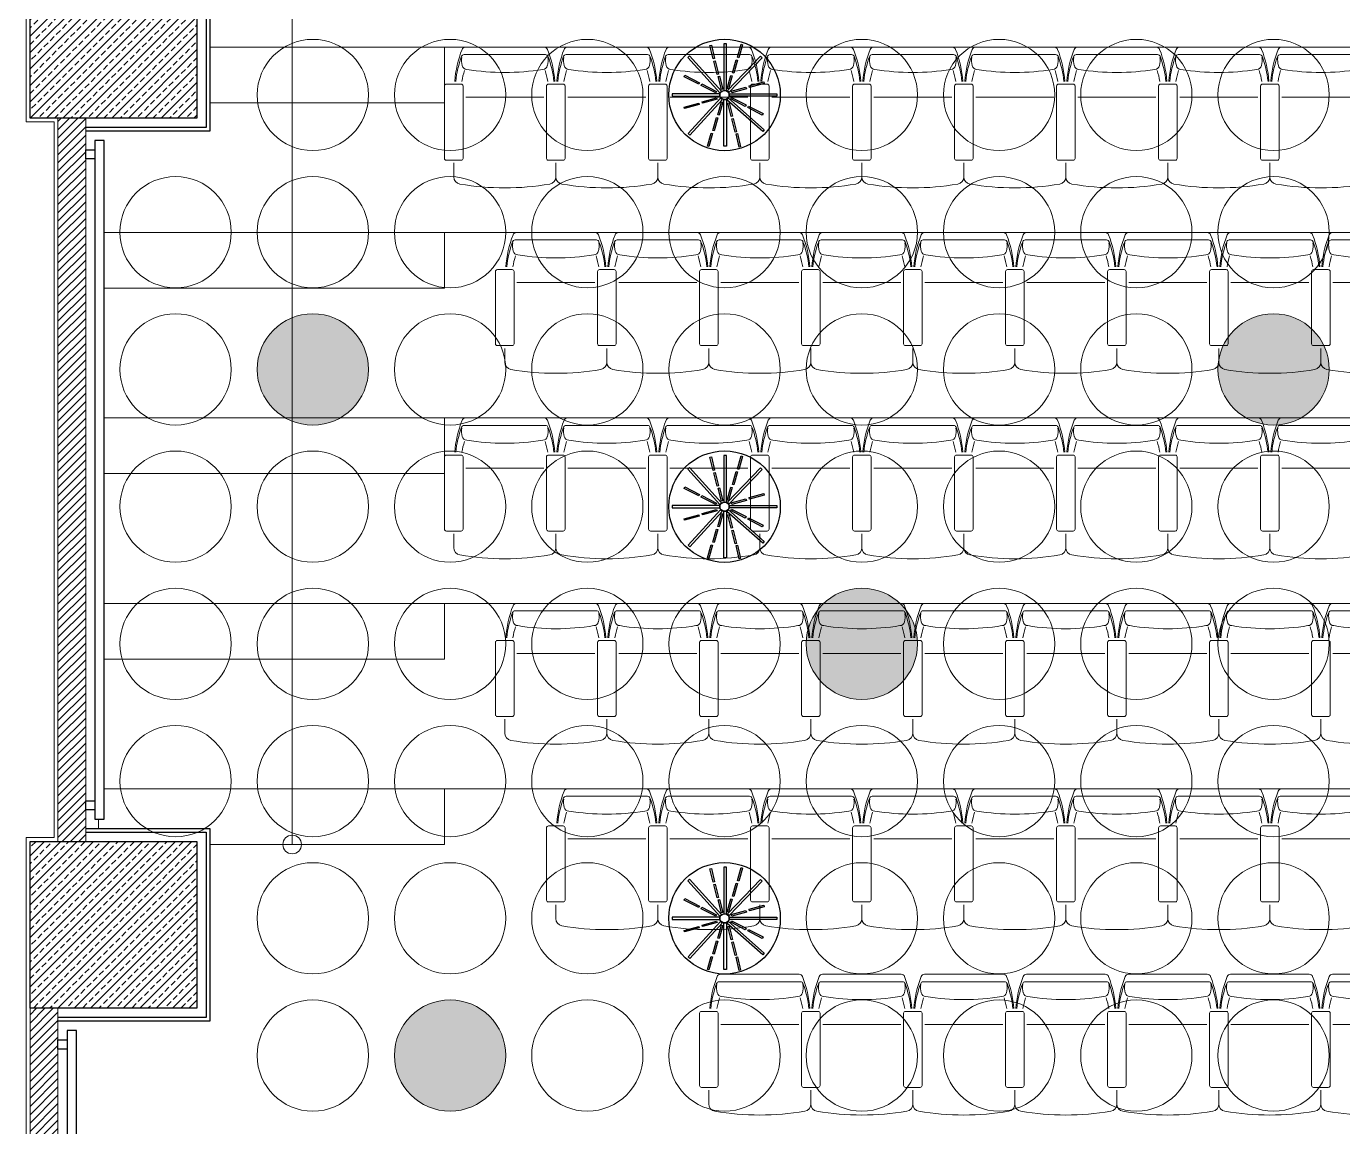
# Model space of a CAD drawing. Header units: millimetres. Extents: x 809 to 8159, y 33 to 4533.
# Drawn here: x 5210 to 5920, y 2466 to 3060 of the extents above; entities that cross this region are included whole.
import ezdxf

# ---------------------------------------------------------------- set-up
doc = ezdxf.new("R2010")
doc.units = ezdxf.units.MM
doc.linetypes.add('DASHED', pattern=[19.05, 12.7, -6.35])
doc.linetypes.add('HIDDEN', pattern=[0.375, 0.25, -0.125])
for name, color, linetype in [('03 MENFEZ', 3, 'Continuous'), ('AHŞAP DUVAR', 3, 'Continuous'), ('AHŞAP KUMAŞ SUNGER', 4, 'Continuous')]:
    doc.layers.add(name, color=color, linetype=linetype)
for name, color, linetype, lineweight in [('AHŞAP KONFERANS SALONU TAVAN', 6, 'Continuous', 0), ('AYDINLATMA', 61, 'Continuous', 0), ('B.A.TARAMA', 124, 'DASHED', 15), ('BETONARME', 3, 'Continuous', 25), ('DUVAR', 2, 'Continuous', 15), ('DUVAR TARAMA', 9, 'Continuous', 9), ('MERDIVEN', 4, 'Continuous', 0), ('Sıva', 1, 'Continuous', 0), ('TEFRİŞ', 130, 'Continuous', 0), ('TEZGAH', 7, 'Continuous', 0)]:
    doc.layers.add(name, color=color, linetype=linetype, lineweight=lineweight)
pattern_1 = [(45, (32415.317, -23322.9636), (-4.4194174, 4.4194174), []), (45, (32419.736, -23322.9636), (-4.4194174, 4.4194174), [3.125, -1.5625])]

# ---------------------------------------------------------------- blocks, each defined once
blk = doc.blocks.new('koltuk')
at = {"layer": 'TEFRİŞ'}
for p, q in [((36201.1733, -102073.6716), (36201.5633, -102073.6716)), ((36201.1633, -102073.6816), (36201.1633, -102073.7616)), ((36201.5733, -102073.6816), (36201.5733, -102073.7616)), ((36201.5883, -102073.7216), (36201.6627, -102073.7216)), ((36200.9633, -102074.2083), (36200.9633, -102073.7848)), ((36201.0035, -102074.2162), (36201.0035, -102073.7769)), ((36201.1733, -102073.7716), (36201.5633, -102073.7716)), ((36201.2333, -102074.2066), (36201.2333, -102073.7866)), ((36201.1633, -102074.3116), (36201.1633, -102074.2316)), ((36201.1733, -102074.2216), (36201.5633, -102074.2216)), ((36201.5733, -102074.3116), (36201.5733, -102074.2316)), ((36201.5883, -102074.2716), (36201.6627, -102074.2716)), ((36201.1733, -102074.3216), (36201.5633, -102074.3216))]:
    blk.add_line(p, q, dxfattribs=at)
for centre, radius, start, end in [((36201.1733, -102073.6816), 0.01, 90, 180), ((36201.5633, -102073.6816), 0.01, 0, 90), ((36201.1939, -102074.3186), 0.5938, 94.39889, 111.52683), ((36201.211, -102074.299), 0.5708, 96.30404, 110.34018), ((36201.6627, -102073.7616), 0.04, 10.39317, 90), ((36200.9833, -102073.7848), 0.02, 111.52683, 180), ((36201.0175, -102073.7769), 0.014, 110.34018, 180), ((36201.0333, -102073.8794), 0.1161, 75.09503, 97.2992), ((36201.0583, -102073.7918), 0.025, 0, 78.80738), ((36199.8331, -102073.9966), 1.2669, 350.69919, 9.30081), ((36201.194, -102074.0817), 0.3196, 98.20943, 109.0644), ((36201.1733, -102073.7616), 0.01, 180, 270), ((36201.5633, -102073.7616), 0.01, 270, 0), ((36200.2769, -102073.9966), 1.4456, 350.35405, 9.64595), ((36200.9833, -102074.2083), 0.02, 180, 248.47317), ((36201.1939, -102073.6745), 0.5938, 248.47317, 265.60111), ((36201.0175, -102074.2162), 0.014, 180, 249.65982), ((36201.211, -102073.6941), 0.5708, 249.65982, 263.69596), ((36201.0333, -102074.1137), 0.1161, 262.7008, 284.90497), ((36201.0583, -102074.2013), 0.025, 281.19262, 0), ((36201.194, -102073.9114), 0.3196, 250.9356, 261.79057), ((36201.1733, -102074.2316), 0.01, 90, 180), ((36201.5633, -102074.2316), 0.01, 0, 90), ((36201.6627, -102074.2316), 0.04, 270, 349.60683), ((36201.1733, -102074.3116), 0.01, 180, 270), ((36201.5633, -102074.3116), 0.01, 270, 0)]:
    blk.add_arc(centre, radius, start, end, dxfattribs=at)
blk = doc.blocks.new('rthrhrtrtrhrh')
at = {"layer": 'TEFRİŞ'}
for p in [(-6.7409, -2.0092), (-4.7409, -2.0092), (-2.7409, -2.0092), (-7.7409, -2.2842), (-5.7409, -2.2842), (-3.7409, -2.2842), (-6.7409, -2.5592), (-4.7409, -2.5592), (-2.7409, -2.5592), (-7.7409, -2.8342), (-5.7409, -2.8342), (-3.7409, -2.8342), (-6.7409, -3.1092), (-4.7409, -3.1092), (-2.7409, -3.1092), (-7.7409, -3.3842), (-5.7409, -3.3842), (-3.7409, -3.3842), (-6.7409, -3.6592), (-4.7409, -3.6592), (-2.7409, -3.6592), (-7.7409, -3.9342), (-5.7409, -3.9342), (-3.7409, -3.9342), (-6.7409, -4.2092), (-4.7409, -4.2092), (-2.7409, -4.2092), (-7.7409, -4.4842), (-5.7409, -4.4842), (-3.7409, -4.4842), (-6.7409, -4.7592), (-4.7409, -4.7592), (-2.7409, -4.7592), (-7.7409, -5.0342), (-5.7409, -5.0342), (-3.7409, -5.0342), (-6.7409, -5.3092), (-4.7409, -5.3092), (-2.7409, -5.3092), (-7.7409, -5.5842), (-5.7409, -5.5842), (-3.7409, -5.5842), (-6.7409, -5.8592), (-4.7409, -5.8592), (-7.7409, -6.1342), (-5.7409, -6.1342), (-3.7409, -6.1342), (-6.7409, -6.4092), (-4.7409, -6.4092), (-7.7409, -6.6842), (-5.7409, -6.6842)]:
    blk.add_blockref('koltuk', p, dxfattribs=at)
blk = doc.blocks.new('rhtrtrthrthrth')
at = {"layer": 'B.A.TARAMA'}
h = blk.add_hatch(dxfattribs=at)
h.set_pattern_fill('ANSI33', color=256, scale=25, style=0, pattern_type=0)
h.set_pattern_definition(pattern_1)
h.paths.add_polyline_path([(37167.56, -20490.93), (37257.56, -20490.93), (37257.56, -20580.93), (37167.56, -20580.93)], flags=0)
h = blk.add_hatch(dxfattribs=at)
h.set_pattern_fill('ANSI33', color=256, scale=25, style=0, pattern_type=0)
h.set_pattern_definition(pattern_1)
h.paths.add_polyline_path([(37167.56, -20970.93), (37257.56, -20970.93), (37257.56, -21060.93), (37167.56, -21060.93)], flags=0)
at = {"layer": 'BETONARME', "elevation": 0}
for points in [[(37167.56, -20490.93), (37257.56, -20490.93), (37257.56, -20580.93), (37167.56, -20580.93)], [(37167.56, -20970.93), (37257.56, -20970.93), (37257.56, -21060.93), (37167.56, -21060.93)]]:
    blk.add_lwpolyline(points, close=True, dxfattribs=at)
blk = doc.blocks.new('trthrttrtrthrth')
at = {"layer": 'B.A.TARAMA'}
blk.add_blockref('rhtrtrthrthrth', (0, 5000), dxfattribs=at)
blk = doc.blocks.new('RTHRTHRTRTHRHRTH')
at = {"layer": 'AHŞAP KONFERANS SALONU TAVAN'}
for centre in [(39771.25, -5584.73), (39845.25, -5584.73), (39919.25, -5584.73), (40067.25, -5584.73), (40141.25, -5584.73), (40215.25, -5584.73), (40289.25, -5584.73), (39697.25, -5658.73), (39771.25, -5658.73), (39845.25, -5658.73), (39919.25, -5658.73), (39993.25, -5658.73), (40067.25, -5658.73), (40141.25, -5658.73), (40215.25, -5658.73), (40289.25, -5658.73), (39697.25, -5732.73), (39845.25, -5732.73), (39919.25, -5732.73), (39993.25, -5732.73), (40067.25, -5732.73), (40141.25, -5732.73), (40215.25, -5732.73), (39697.25, -5806.73), (39771.25, -5806.73), (39845.25, -5806.73), (39919.25, -5806.73), (40067.25, -5806.73), (40141.25, -5806.73), (40215.25, -5806.73), (40289.25, -5806.73), (39697.25, -5880.73), (39771.25, -5880.73), (39845.25, -5880.73), (39919.25, -5880.73), (39993.25, -5880.73), (40141.25, -5880.73), (40215.25, -5880.73), (40289.25, -5880.73), (39697.25, -5954.73), (39771.25, -5954.73), (39845.25, -5954.73), (39919.25, -5954.73), (39993.25, -5954.73), (40067.25, -5954.73), (40141.25, -5954.73), (40215.25, -5954.73), (40289.25, -5954.73), (39771.25, -6028.73), (39845.25, -6028.73), (39919.25, -6028.73), (40067.25, -6028.73), (40141.25, -6028.73), (40215.25, -6028.73), (40289.25, -6028.73), (39771.25, -6102.73), (39919.25, -6102.73), (39993.25, -6102.73), (40067.25, -6102.73), (40141.25, -6102.73), (40215.25, -6102.73), (40289.25, -6102.73)]:
    blk.add_circle(centre, 30, dxfattribs=at)
blk = doc.blocks.new('errrgregyttyjtj')
at = {"layer": '03 MENFEZ'}
for points in [[(38705.42, -2019.53), (38706.17, -2019.34), (38707.94, -2026.41), (38707.19, -2026.59)], [(38712.88, -2043.67), (38714.29, -2043.67), (38714.29, -2018.47), (38712.88, -2018.47)], [(38722.2, -2018.8), (38722.95, -2019.01), (38720.99, -2026.02), (38720.24, -2025.81)], [(38711.68, -2044.14), (38694.3, -2025.11), (38693.41, -2025.92), (38710.79, -2044.96)], [(38707.57, -2027.98), (38708.31, -2027.79), (38710.08, -2034.86), (38709.33, -2035.04)], [(38714.88, -2043.76), (38732.75, -2025.19), (38733.62, -2026.03), (38715.75, -2044.6)], [(38719.46, -2027.12), (38720.21, -2027.33), (38718.25, -2034.34), (38717.5, -2034.13)], [(38699.33, -2040.37), (38691.5, -2036.31), (38691.92, -2035.52), (38699.74, -2039.57)], [(38709.83, -2036.09), (38710.58, -2035.9), (38712.34, -2042.96), (38711.59, -2043.15)], [(38716.62, -2035.65), (38717.36, -2035.86), (38715.4, -2042.87), (38714.66, -2042.66)], [(38708.52, -2045.02), (38700.7, -2040.97), (38701.11, -2040.17), (38708.93, -2044.23)], [(38716.93, -2044.1), (38724.82, -2041.93), (38725.04, -2042.73), (38717.15, -2044.91)], [(38726.55, -2041.25), (38734.44, -2039.07), (38734.66, -2039.88), (38726.77, -2042.05)], [(38710.88, -2045.57), (38685.1, -2045.57), (38685.1, -2046.78), (38710.88, -2046.78)], [(38691.52, -2052.67), (38699.41, -2050.5), (38699.64, -2051.3), (38691.74, -2053.48)], [(38711.05, -2047.86), (38693.71, -2066.93), (38694.6, -2067.74), (38711.94, -2048.67)], [(38701.14, -2049.82), (38709.03, -2047.64), (38709.25, -2048.45), (38701.36, -2050.62)], [(38711.63, -2049.88), (38712.37, -2050.09), (38710.41, -2057.1), (38709.66, -2056.89)], [(38712.88, -2048.6), (38714.29, -2048.6), (38714.29, -2073.8), (38712.88, -2073.8)], [(38715.37, -2047.77), (38734.69, -2064.84), (38733.89, -2065.74), (38714.57, -2048.68)], [(38715.05, -2050.61), (38715.8, -2050.42), (38717.56, -2057.49), (38716.82, -2057.67)], [(38715.75, -2045.57), (38741.52, -2045.57), (38741.52, -2046.78), (38715.75, -2046.78)], [(38724.46, -2052.31), (38716.64, -2048.26), (38717.05, -2047.47), (38724.87, -2051.52)], [(38733.65, -2056.97), (38725.83, -2052.91), (38726.24, -2052.12), (38734.06, -2056.17)], [(38708.89, -2058.2), (38709.63, -2058.41), (38707.67, -2065.42), (38706.92, -2065.21)], [(38717.19, -2059.06), (38717.94, -2058.87), (38719.71, -2065.94), (38718.96, -2066.12)], [(38706.04, -2066.73), (38706.78, -2066.94), (38704.82, -2073.95), (38704.08, -2073.74)], [(38719.46, -2067.17), (38720.21, -2066.98), (38721.97, -2074.04), (38721.22, -2074.23)], [(38705.42, -2241.53), (38706.17, -2241.34), (38707.94, -2248.41), (38707.19, -2248.59)], [(38712.88, -2265.67), (38714.29, -2265.67), (38714.29, -2240.47), (38712.88, -2240.47)], [(38722.2, -2240.8), (38722.95, -2241.01), (38720.99, -2248.02), (38720.24, -2247.81)], [(38711.68, -2266.14), (38694.3, -2247.11), (38693.41, -2247.92), (38710.79, -2266.96)], [(38707.57, -2249.98), (38708.31, -2249.79), (38710.08, -2256.86), (38709.33, -2257.04)], [(38714.88, -2265.76), (38732.75, -2247.19), (38733.62, -2248.03), (38715.75, -2266.6)], [(38719.46, -2249.12), (38720.21, -2249.33), (38718.25, -2256.34), (38717.5, -2256.13)], [(38699.33, -2262.37), (38691.5, -2258.31), (38691.92, -2257.52), (38699.74, -2261.57)], [(38708.52, -2267.02), (38700.7, -2262.97), (38701.11, -2262.17), (38708.93, -2266.23)], [(38709.83, -2258.09), (38710.58, -2257.9), (38712.34, -2264.96), (38711.59, -2265.15)], [(38716.62, -2257.65), (38717.36, -2257.86), (38715.4, -2264.87), (38714.66, -2264.66)], [(38716.93, -2266.1), (38724.82, -2263.93), (38725.04, -2264.73), (38717.15, -2266.91)], [(38726.55, -2263.25), (38734.44, -2261.07), (38734.66, -2261.88), (38726.77, -2264.05)], [(38710.88, -2267.57), (38685.1, -2267.57), (38685.1, -2268.78), (38710.88, -2268.78)], [(38711.05, -2269.86), (38693.71, -2288.93), (38694.6, -2289.74), (38711.94, -2270.67)], [(38701.14, -2271.82), (38709.03, -2269.64), (38709.25, -2270.45), (38701.36, -2272.62)], [(38712.88, -2270.6), (38714.29, -2270.6), (38714.29, -2295.8), (38712.88, -2295.8)], [(38715.37, -2269.77), (38734.69, -2286.84), (38733.89, -2287.74), (38714.57, -2270.68)], [(38715.75, -2267.57), (38741.52, -2267.57), (38741.52, -2268.78), (38715.75, -2268.78)], [(38724.46, -2274.31), (38716.64, -2270.26), (38717.05, -2269.47), (38724.87, -2273.52)], [(38691.52, -2274.67), (38699.41, -2272.5), (38699.64, -2273.3), (38691.74, -2275.48)], [(38711.63, -2271.88), (38712.37, -2272.09), (38710.41, -2279.1), (38709.66, -2278.89)], [(38715.05, -2272.61), (38715.8, -2272.42), (38717.56, -2279.49), (38716.82, -2279.67)], [(38733.65, -2278.97), (38725.83, -2274.91), (38726.24, -2274.12), (38734.06, -2278.17)], [(38708.89, -2280.2), (38709.63, -2280.41), (38707.67, -2287.42), (38706.92, -2287.21)], [(38717.19, -2281.06), (38717.94, -2280.87), (38719.71, -2287.94), (38718.96, -2288.12)], [(38706.04, -2288.73), (38706.78, -2288.94), (38704.82, -2295.95), (38704.08, -2295.74)], [(38719.46, -2289.17), (38720.21, -2288.98), (38721.97, -2296.04), (38721.22, -2296.23)], [(38712.88, -2487.67), (38714.29, -2487.67), (38714.29, -2462.47), (38712.88, -2462.47)], [(38711.68, -2488.14), (38694.3, -2469.11), (38693.41, -2469.92), (38710.79, -2488.96)], [(38705.42, -2463.53), (38706.17, -2463.34), (38707.94, -2470.41), (38707.19, -2470.59)], [(38714.88, -2487.76), (38732.75, -2469.19), (38733.62, -2470.03), (38715.75, -2488.6)], [(38722.2, -2462.8), (38722.95, -2463.01), (38720.99, -2470.02), (38720.24, -2469.81)], [(38707.57, -2471.98), (38708.31, -2471.79), (38710.08, -2478.86), (38709.33, -2479.04)], [(38719.46, -2471.12), (38720.21, -2471.33), (38718.25, -2478.34), (38717.5, -2478.13)], [(38699.33, -2484.37), (38691.5, -2480.31), (38691.92, -2479.52), (38699.74, -2483.57)], [(38709.83, -2480.09), (38710.58, -2479.9), (38712.34, -2486.96), (38711.59, -2487.15)], [(38716.62, -2479.65), (38717.36, -2479.86), (38715.4, -2486.87), (38714.66, -2486.66)], [(38726.55, -2485.25), (38734.44, -2483.07), (38734.66, -2483.88), (38726.77, -2486.05)], [(38710.88, -2489.57), (38685.1, -2489.57), (38685.1, -2490.78), (38710.88, -2490.78)], [(38708.52, -2489.02), (38700.7, -2484.97), (38701.11, -2484.17), (38708.93, -2488.23)], [(38715.75, -2489.57), (38741.52, -2489.57), (38741.52, -2490.78), (38715.75, -2490.78)], [(38716.93, -2488.1), (38724.82, -2485.93), (38725.04, -2486.73), (38717.15, -2488.91)], [(38691.52, -2496.67), (38699.41, -2494.5), (38699.64, -2495.3), (38691.74, -2497.48)], [(38711.05, -2491.86), (38693.71, -2510.93), (38694.6, -2511.74), (38711.94, -2492.67)], [(38701.14, -2493.82), (38709.03, -2491.64), (38709.25, -2492.45), (38701.36, -2494.62)], [(38711.63, -2493.88), (38712.37, -2494.09), (38710.41, -2501.1), (38709.66, -2500.89)], [(38712.88, -2492.6), (38714.29, -2492.6), (38714.29, -2517.8), (38712.88, -2517.8)], [(38715.37, -2491.77), (38734.69, -2508.84), (38733.89, -2509.74), (38714.57, -2492.68)], [(38715.05, -2494.61), (38715.8, -2494.42), (38717.56, -2501.49), (38716.82, -2501.67)], [(38724.46, -2496.31), (38716.64, -2492.26), (38717.05, -2491.47), (38724.87, -2495.52)], [(38733.65, -2500.97), (38725.83, -2496.91), (38726.24, -2496.12), (38734.06, -2500.17)], [(38708.89, -2502.2), (38709.63, -2502.41), (38707.67, -2509.42), (38706.92, -2509.21)], [(38717.19, -2503.06), (38717.94, -2502.87), (38719.71, -2509.94), (38718.96, -2510.12)], [(38706.04, -2510.73), (38706.78, -2510.94), (38704.82, -2517.95), (38704.08, -2517.74)], [(38719.46, -2511.17), (38720.21, -2510.98), (38721.97, -2518.04), (38721.22, -2518.23)]]:
    blk.add_lwpolyline(points, close=True, dxfattribs=at)
for centre, radius in [((38713.31, -2046.13), 30.05), ((38713.31, -2046.13), 2.5), ((38713.31, -2268.13), 30.05), ((38713.31, -2268.13), 2.5), ((38713.31, -2490.13), 30.05), ((38713.31, -2490.13), 2.5)]:
    blk.add_circle(centre, radius, dxfattribs=at)
blk = doc.blocks.new('AYDINLATMA ARMATÜR')
at = {"layer": 'AYDINLATMA'}
h = blk.add_hatch(color=256, dxfattribs=at)
h.dxf.hatch_style = 1
edge = h.paths.add_edge_path()
edge.add_arc((37838.26, -6234.41), 30, 0, 360)
blk.add_circle((37838.26, -6234.41), 30, dxfattribs=at)
blk = doc.blocks.new('ERGYTHTYJTTTYJTYJ')
at = {"layer": 'AYDINLATMA'}
for p in [(-518, 518), (0, 518), (-222, 370), (-444, 148)]:
    blk.add_blockref('AYDINLATMA ARMATÜR', p, dxfattribs=at)

msp = doc.modelspace()

# ---------------------------------------------------------------- hatches: boundary and pattern name
at = {"layer": 'DUVAR TARAMA'}
h = msp.add_hatch(dxfattribs=at)
h.set_pattern_fill('ANSI31', color=256)
h.set_pattern_definition([(45, (18717.033, -886.9434), (-2.245064, 2.245064), [])])
h.paths.add_polyline_path([(5241.83, 3010.35), (5226.83, 3010.35), (5226.83, 2620.35), (5241.83, 2620.35)])
h = msp.add_hatch(dxfattribs=at)
h.set_pattern_fill('ANSI31', color=256)
h.set_pattern_definition([(45, (18702.033, -1296.9434), (-2.245064, 2.245064), [])])
h.paths.add_polyline_path([(5211.83, 2353.69), (5226.83, 2353.69), (5226.83, 2530.35), (5211.83, 2530.35)])
h.paths.add_polyline_path([(5226.83, 2159.59), (5211.83, 2159.59), (5211.83, 1997.76), (5226.83, 1997.76)])

# ---------------------------------------------------------------- linework, layer by layer
at = {"layer": 'AHŞAP DUVAR', "elevation": 0}
for points in [[(5241.83, 3107.35), (5308.83, 3107.35), (5308.83, 3003.35), (5241.83, 3003.35)], [(5241.83, 3105.35), (5306.83, 3105.35), (5306.83, 3005.35), (5241.83, 3005.35)], [(5241.83, 3100.35), (5301.83, 3100.35), (5301.83, 3010.35), (5241.83, 3010.35)], [(5241.83, 2627.35), (5308.83, 2627.35), (5308.83, 2523.35), (5226.83, 2523.35)], [(5241.83, 2625.35), (5306.83, 2625.35), (5306.83, 2525.35), (5226.83, 2525.35)], [(5243.83, 2620.35), (5301.83, 2620.35), (5301.83, 2530.35), (5228.83, 2530.35)]]:
    msp.add_lwpolyline(points, dxfattribs=at)
at = {"layer": 'AHŞAP KUMAŞ SUNGER', "elevation": 0}
for points in [[(5246.83, 2998.35), (5246.83, 2632.29), (5251.83, 2632.29), (5251.83, 2998.35)], [(5246.83, 2988.35), (5241.83, 2988.35), (5241.83, 2993.35), (5246.83, 2993.35)], [(5246.83, 2637.29), (5241.83, 2637.29), (5241.83, 2642.29), (5246.83, 2642.29)], [(5231.83, 2508.35), (5226.83, 2508.35), (5226.83, 2513.35), (5231.83, 2513.35)], [(5231.84, 2518.35), (5231.83, 2402.96), (5236.83, 2402.96), (5236.83, 2518.35)]]:
    msp.add_lwpolyline(points, close=True, dxfattribs=at)
at = {"layer": 'DUVAR'}
for p, q in [((5226.83, 3010.35), (5226.83, 2620.35)), ((5241.83, 3010.35), (5241.83, 2620.35)), ((5211.83, 2530.35), (5211.83, 2353.69)), ((5226.83, 2530.35), (5226.83, 2353.69))]:
    msp.add_line(p, q, dxfattribs=at)
at = {"layer": 'MERDIVEN'}
for p, q in [((5353.15, 2618.67), (5353.15, 3668.67)), ((5308.83, 3048.67), (7128.79, 3048.67)), ((5251.83, 2948.67), (7178.79, 2948.67)), ((5251.83, 2848.67), (7178.79, 2848.67)), ((5251.83, 2748.67), (7178.79, 2748.67)), ((5251.83, 2648.67), (7178.79, 2648.67))]:
    msp.add_line(p, q, dxfattribs=at)
at = {"layer": 'MERDIVEN', "elevation": 0}
for points in [[(5308.83, 3048.67), (5308.83, 3018.67), (5435.31, 3018.67), (5435.31, 3048.67)], [(5251.83, 2948.67), (5251.83, 2918.67), (5435.31, 2918.67), (5435.31, 2948.67)], [(5251.83, 2848.67), (5251.83, 2818.67), (5435.31, 2818.67), (5435.31, 2848.67)], [(5251.83, 2748.67), (5251.83, 2718.67), (5435.31, 2718.67), (5435.31, 2748.67)]]:
    msp.add_lwpolyline(points, close=True, dxfattribs=at)
for points in [[(5308.83, 2618.67), (5435.31, 2618.67), (5435.31, 2648.67), (5251.83, 2648.67)], [(5248.83, 2632.29), (5248.83, 2627.35)]]:
    msp.add_lwpolyline(points, dxfattribs=at)
at = {"layer": 'MERDIVEN'}
msp.add_circle((5353.15, 2618.67), 5, dxfattribs=at)
at = {"layer": 'Sıva', "elevation": 0}
msp.add_lwpolyline([(5209.83, 2353.69), (5209.83, 2622.35), (5224.83, 2622.35), (5224.83, 3008.35), (5209.83, 3008.35), (5209.83, 3102.35), (5224.83, 3102.35), (5224.83, 3463.35), (5209.83, 3463.35), (5209.83, 3467.07)], dxfattribs=at)

# ---------------------------------------------------------------- block references
at = {"layer": '03 MENFEZ'}
msp.add_blockref('errrgregyttyjtj', (-33127, 5068.99), dxfattribs=at)
at = {"layer": 'AHŞAP KONFERANS SALONU TAVAN'}
msp.add_blockref('RTHRTHRTRTHRHRTH', (-34406.95, 8607.59), dxfattribs=at)
at = {"layer": 'AYDINLATMA'}
msp.add_blockref('ERGYTHTYJTTTYJTYJ', (-31955.96, 8591.27), dxfattribs=at)
at = {"layer": 'TEFRİŞ', "xscale": 100, "yscale": 100, "zscale": 100, "rotation": 270}
msp.add_blockref('rthrhrtrtrhrh', (10213535.88, 3622370.92), dxfattribs=at)
at = {"layer": 'TEZGAH', "color": 0, "linetype": 'HIDDEN', "lineweight": -2, "ltscale": 35}
msp.add_blockref('trthrttrtrthrth', (-31955.73, 18591.27), dxfattribs=at)

doc.saveas('drawing.dxf')
